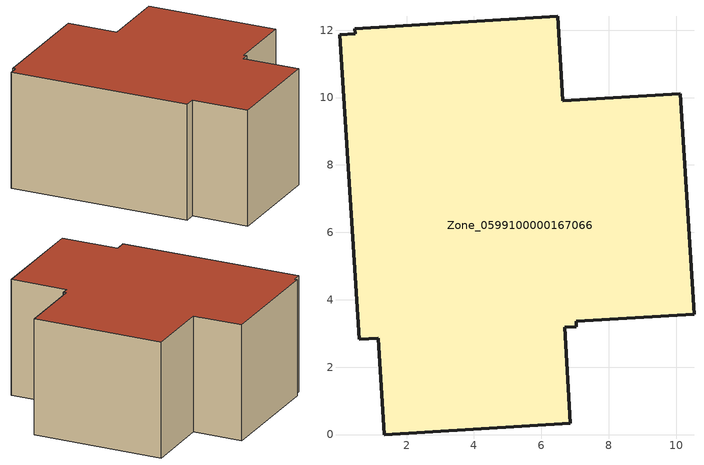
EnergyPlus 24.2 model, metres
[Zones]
Zone_0599100000167066
 floor ground (C_G): 1.16,2.86 0.59,2.83 0.01,11.86 0.47,11.89 0.46,12.04 6.49,12.41 6.64,9.91 10.12,10.12 10.53,3.57 7.04,3.36 7.04,3.21 6.69,3.19 6.86,0.34 1.34,0 z0
 wall outside (C_F): 6.64,9.91 6.49,12.41 0.46,12.04 0.47,11.89 0.01,11.86 0.59,2.83 1.16,2.86 1.34,0 6.86,0.34 6.69,3.19 7.04,3.21 7.04,3.36 10.53,3.57 10.12,10.12 6.64,9.91 z0:5.86
 roof outside (C_R): 0.47,11.89 0.01,11.86 0.59,2.83 1.16,2.86 1.34,0 6.86,0.34 6.69,3.19 7.04,3.21 7.04,3.36 10.53,3.57 10.12,10.12 6.64,9.91 6.49,12.41 0.46,12.04 z5.86
[BUILDING]
Pand.0599100000167066: North Axis=0; Terrain=City; Loads Convergence Tolerance Value=0.04; Temperature Convergence Tolerance Value=0.4; Solar Distribution=FullExterior; Maximum Number of Warmup Days=25; Minimum Number of Warmup Days=1
[Site:Location]
Rotterdam.The.Hague.AP_ZH_NLD Design_Conditions: Latitude=51.96; Longitude=4.45; Time Zone=1; Elevation=-4.5
[SITE:GROUNDTEMPERATURE:BUILDINGSURFACE]
18, 18, 18, 18, 18, 18, 18, 18, 18, 18, 18, 18
[MATERIAL] Thermal Absorptance=0.9; Solar Absorptance=0.7; Visible Absorptance=0.7
Name | Roughness | Thickness | Conductivity | Density | Specific Heat
G.TC.1946-1964 | MediumSmooth | 0.15 | 1 | 540 | 1210
F.TC.1946-1964 | Rough | 0.3 | 0.857143 | 1920 | 840
R.TC.1946-1964 | MediumRough | 0.2 | 0.235294 | 1500 | 1000
[CONSTRUCTION]
C_G: G.TC.1946-1964
C_F: F.TC.1946-1964
C_R: R.TC.1946-1964
[ZONE]
Zone_0599100000167066: Type=1; Multiplier=1; Ceiling Height=Autocalculate; Volume=Autocalculate; Floor Area=autocalculate; Part of Total Floor Area=Yes
[ZONEINFILTRATION:DESIGNFLOWRATE]
Infil_Zone_0599100000167066: Zone or ZoneList or Space or SpaceList=Zone_0599100000167066; Schedule=AlwaysOn; Design Flow Rate Calculation Method=Flow/Area; Flow Rate per Floor Area=0.003; Constant Term Coefficient=1; Temperature Term Coefficient=0; Velocity Term Coefficient=0; Velocity Squared Term Coefficient=0
[HVACTEMPLATE:ZONE:IDEALLOADSAIRSYSTEM]
Zone_0599100000167066: Maximum Heating Supply Air Temperature=50; Minimum Cooling Supply Air Temperature=13; Maximum Heating Supply Air Humidity Ratio=0.0156; Minimum Cooling Supply Air Humidity Ratio=0.0077; Heating Limit=NoLimit; Cooling Limit=NoLimit; Dehumidification Control Type=ConstantSensibleHeatRatio; Cooling Sensible Heat Ratio=0.7; Dehumidification Setpoint=60; Humidification Control Type=None; Humidification Setpoint=30; Outdoor Air Method=None; Outdoor Air Flow Rate per Person=0.00944; Outdoor Air Flow Rate per Zone Floor Area=0; Outdoor Air Flow Rate per Zone=0; Demand Controlled Ventilation Type=None; Outdoor Air Economizer Type=NoEconomizer; Heat Recovery Type=None; Sensible Heat Recovery Effectiveness=0.7; Latent Heat Recovery Effectiveness=0.65
[ZONECONTROL:THERMOSTAT]
ThermostatControl_Zone_0599100000167066: Zone or ZoneList=Zone_0599100000167066; Control Type Schedule=DualSetpointControlType; Control 1=Thermostat_Zone_0599100000167066; Temperature Difference Between Cutout And Setpoint=0
[THERMOSTATSETPOINT:DUALSETPOINT]
Thermostat_Zone_0599100000167066: Heating Setpoint Temperature Schedule=HeatingSetpoint_Zone_0599100000167066; Cooling Setpoint Temperature Schedule=CoolingSetpoint_Zone_0599100000167066
[SCHEDULE:COMPACT]
HeatingSetpoint_Zone_0599100000167066: Through: 12/31, For: AllDays, Until: 24:00, 21
CoolingSetpoint_Zone_0599100000167066: Through: 12/31, For: AllDays, Until: 24:00, 24
DualSetpointControlType: Through: 12/31, For: AllDays, Until: 24:00, 4
AlwaysOn: Through: 12/31, For: AllDays, Until: 24:00, 1
